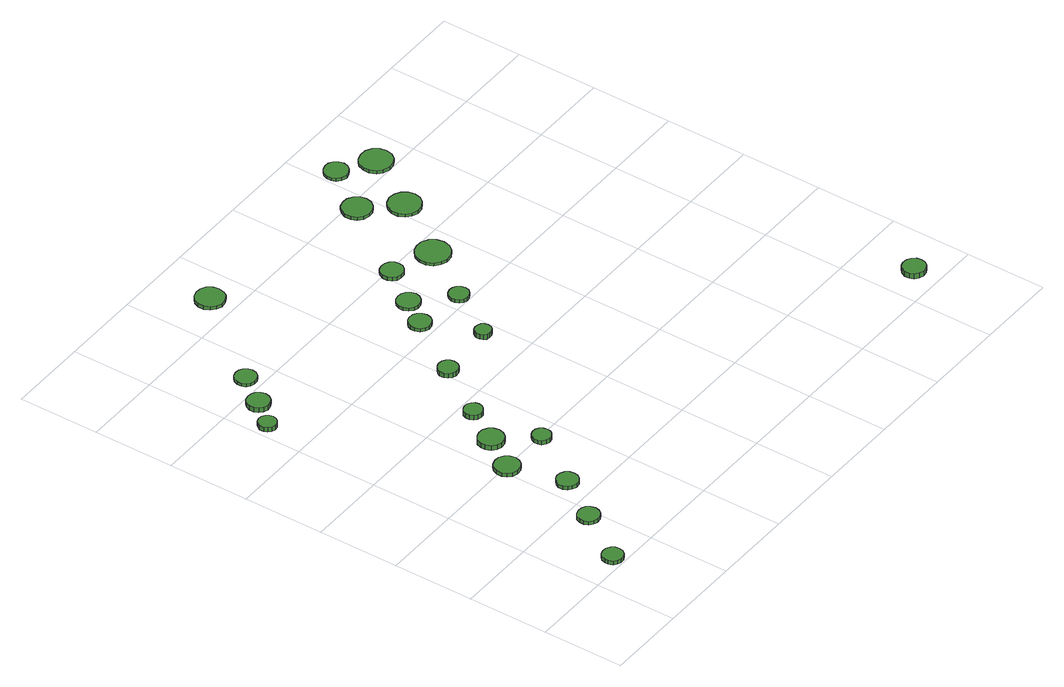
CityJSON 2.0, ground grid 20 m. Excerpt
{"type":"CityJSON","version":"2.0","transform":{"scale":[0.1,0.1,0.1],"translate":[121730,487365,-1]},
"CityObjects":{
"tree1":{"type":"SolitaryVegetationObject","attributes":{"function":"something"},"geometry":[{"type":"MultiSurface","lod":"1","boundaries":[[[0,1,2,3,4,5,6,7,8,9,10,11,12,13,14]],[[15,16,17,18,19,20,21,22,23,24,25,26,27,28,29]],[[0,29,28,1]],[[1,28,27,2]],[[2,27,26,3]],[[3,26,25,4]],[[4,25,24,5]],[[5,24,23,6]],[[6,23,22,7]],[[7,22,21,8]],[[8,21,20,9]],[[9,20,19,10]],[[10,19,18,11]],[[11,18,17,12]],[[12,17,16,13]],[[13,16,15,14]],[[14,15,29,0]]]}]},
"tree2":{"type":"SolitaryVegetationObject","attributes":{"function":"something"},"geometry":[{"type":"MultiSurface","lod":"1","boundaries":[[[30,31,32,33,34,35,36,37,38,39,40,41,42,43,44]],[[45,46,47,48,49,50,51,52,53,54,55,56,57,58,59]],[[30,59,58,31]],[[31,58,57,32]],[[32,57,56,33]],[[33,56,55,34]],[[34,55,54,35]],[[35,54,53,36]],[[36,53,52,37]],[[37,52,51,38]],[[38,51,50,39]],[[39,50,49,40]],[[40,49,48,41]],[[41,48,47,42]],[[42,47,46,43]],[[43,46,45,44]],[[44,45,59,30]]]}]},
"tree3":{"type":"SolitaryVegetationObject","attributes":{"function":"something"},"geometry":[{"type":"MultiSurface","lod":"1","boundaries":[[[60,61,62,63,64,65,66,67,68,69,70,71,72,73,74]],[[75,76,77,78,79,80,81,82,83,84,85,86,87,88,89]],[[60,89,88,61]],[[61,88,87,62]],[[62,87,86,63]],[[63,86,85,64]],[[64,85,84,65]],[[65,84,83,66]],[[66,83,82,67]],[[67,82,81,68]],[[68,81,80,69]],[[69,80,79,70]],[[70,79,78,71]],[[71,78,77,72]],[[72,77,76,73]],[[73,76,75,74]],[[74,75,89,60]]]}]},
"tree4":{"type":"SolitaryVegetationObject","attributes":{"function":"something"},"geometry":[{"type":"MultiSurface","lod":"1","boundaries":[[[90,91,92,93,94,95,96,97,98,99,100,101,102,103,104]],[[105,106,107,108,109,110,111,112,113,114,115,116,117,118,119]],[[90,119,118,91]],[[91,118,117,92]],[[92,117,116,93]],[[93,116,115,94]],[[94,115,114,95]],[[95,114,113,96]],[[96,113,112,97]],[[97,112,111,98]],[[98,111,110,99]],[[99,110,109,100]],[[100,109,108,101]],[[101,108,107,102]],[[102,107,106,103]],[[103,106,105,104]],[[104,105,119,90]]]}]},
"tree5":{"type":"SolitaryVegetationObject","attributes":{"function":"something"},"geometry":[{"type":"MultiSurface","lod":"1","boundaries":[[[120,121,122,123,124,125,126,127,128,129,130,131,132,133,134]],[[135,136,137,138,139,140,141,142,143,144,145,146,147,148,149]],[[120,149,148,121]],[[121,148,147,122]],[[122,147,146,123]],[[123,146,145,124]],[[124,145,144,125]],[[125,144,143,126]],[[126,143,142,127]],[[127,142,141,128]],[[128,141,140,129]],[[129,140,139,130]],[[130,139,138,131]],[[131,138,137,132]],[[132,137,136,133]],[[133,136,135,134]],[[134,135,149,120]]]}]},
"tree6":{"type":"SolitaryVegetationObject","attributes":{"function":"something"},"geometry":[{"type":"MultiSurface","lod":"1","boundaries":[[[150,151,152,153,154,155,156,157,158,159,160,161,162,163,164]],[[165,166,167,168,169,170,171,172,173,174,175,176,177,178,179]],[[150,179,178,151]],[[151,178,177,152]],[[152,177,176,153]],[[153,176,175,154]],[[154,175,174,155]],[[155,174,173,156]],[[156,173,172,157]],[[157,172,171,158]],[[158,171,170,159]],[[159,170,169,160]],[[160,169,168,161]],[[161,168,167,162]],[[162,167,166,163]],[[163,166,165,164]],[[164,165,179,150]]]}]},
"tree7":{"type":"SolitaryVegetationObject","attributes":{"function":"something"},"geometry":[{"type":"MultiSurface","lod":"1","boundaries":[[[180,181,182,183,184,185,186,187,188,189,190,191,192,193,194]],[[195,196,197,198,199,200,201,202,203,204,205,206,207,208,209]],[[180,209,208,181]],[[181,208,207,182]],[[182,207,206,183]],[[183,206,205,184]],[[184,205,204,185]],[[185,204,203,186]],[[186,203,202,187]],[[187,202,201,188]],[[188,201,200,189]],[[189,200,199,190]],[[190,199,198,191]],[[191,198,197,192]],[[192,197,196,193]],[[193,196,195,194]],[[194,195,209,180]]]}]},
"tree8":{"type":"SolitaryVegetationObject","attributes":{"function":"something"},"geometry":[{"type":"MultiSurface","lod":"1","boundaries":[[[210,211,212,213,214,215,216,217,218,219,220,221,222,223,224]],[[225,226,227,228,229,230,231,232,233,234,235,236,237,238,239]],[[210,239,238,211]],[[211,238,237,212]],[[212,237,236,213]],[[213,236,235,214]],[[214,235,234,215]],[[215,234,233,216]],[[216,233,232,217]],[[217,232,231,218]],[[218,231,230,219]],[[219,230,229,220]],[[220,229,228,221]],[[221,228,227,222]],[[222,227,226,223]],[[223,226,225,224]],[[224,225,239,210]]]}]},
"tree9":{"type":"SolitaryVegetationObject","attributes":{"function":"something"},"geometry":[{"type":"MultiSurface","lod":"1","boundaries":[[[240,241,242,243,244,245,246,247,248,249,250,251,252,253,254]],[[255,256,257,258,259,260,261,262,263,264,265,266,267,268,269]],[[240,269,268,241]],[[241,268,267,242]],[[242,267,266,243]],[[243,266,265,244]],[[244,265,264,245]],[[245,264,263,246]],[[246,263,262,247]],[[247,262,261,248]],[[248,261,260,249]],[[249,260,259,250]],[[250,259,258,251]],[[251,258,257,252]],[[252,257,256,253]],[[253,256,255,254]],[[254,255,269,240]]]}]},
"tree10":{"type":"SolitaryVegetationObject","attributes":{"function":"something"},"geometry":[{"type":"MultiSurface","lod":"1","boundaries":[[[270,271,272,273,274,275,276,277,278,279,280,281,282,283,284]],[[285,286,287,288,289,290,291,292,293,294,295,296,297,298,299]],[[270,299,298,271]],[[271,298,297,272]],[[272,297,296,273]],[[273,296,295,274]],[[274,295,294,275]],[[275,294,293,276]],[[276,293,292,277]],[[277,292,291,278]],[[278,291,290,279]],[[279,290,289,280]],[[280,289,288,281]],[[281,288,287,282]],[[282,287,286,283]],[[283,286,285,284]],[[284,285,299,270]]]}]},
"tree11":{"type":"SolitaryVegetationObject","attributes":{"function":"something"},"geometry":[{"type":"MultiSurface","lod":"1","boundaries":[[[300,301,302,303,304,305,306,307,308,309,310,311,312,313,314]],[[315,316,317,318,319,320,321,322,323,324,325,326,327,328,329]],[[300,329,328,301]],[[301,328,327,302]],[[302,327,326,303]],[[303,326,325,304]],[[304,325,324,305]],[[305,324,323,306]],[[306,323,322,307]],[[307,322,321,308]],[[308,321,320,309]],[[309,320,319,310]],[[310,319,318,311]],[[311,318,317,312]],[[312,317,316,313]],[[313,316,315,314]],[[314,315,329,300]]]}]},
"tree12":{"type":"SolitaryVegetationObject","attributes":{"function":"something"},"geometry":[{"type":"MultiSurface","lod":"1","boundaries":[[[330,331,332,333,334,335,336,337,338,339,340,341,342,343,344]],[[345,346,347,348,349,350,351,352,353,354,355,356,357,358,359]],[[330,359,358,331]],[[331,358,357,332]],[[332,357,356,333]],[[333,356,355,334]],[[334,355,354,335]],[[335,354,353,336]],[[336,353,352,337]],[[337,352,351,338]],[[338,351,350,339]],[[339,350,349,340]],[[340,349,348,341]],[[341,348,347,342]],[[342,347,346,343]],[[343,346,345,344]],[[344,345,359,330]]]}]},
"tree13":{"type":"SolitaryVegetationObject","attributes":{"function":"something"},"geometry":[{"type":"MultiSurface","lod":"1","boundaries":[[[360,361,362,363,364,365,366,367,368,369,370,371,372,373,374]],[[375,376,377,378,379,380,381,382,383,384,385,386,387,388,389]],[[360,389,388,361]],[[361,388,387,362]],[[362,387,386,363]],[[363,386,385,364]],[[364,385,384,365]],[[365,384,383,366]],[[366,383,382,367]],[[367,382,381,368]],[[368,381,380,369]],[[369,380,379,370]],[[370,379,378,371]],[[371,378,377,372]],[[372,377,376,373]],[[373,376,375,374]],[[374,375,389,360]]]}]},
"tree14":{"type":"SolitaryVegetationObject","attributes":{"function":"something"},"geometry":[{"type":"MultiSurface","lod":"1","boundaries":[[[390,391,392,393,394,395,396,397,398,399,400,401,402,403,404]],[[405,406,407,408,409,410,411,412,413,414,415,416,417,418,419]],[[390,419,418,391]],[[391,418,417,392]],[[392,417,416,393]],[[393,416,415,394]],[[394,415,414,395]],[[395,414,413,396]],[[396,413,412,397]],[[397,412,411,398]],[[398,411,410,399]],[[399,410,409,400]],[[400,409,408,401]],[[401,408,407,402]],[[402,407,406,403]],[[403,406,405,404]],[[404,405,419,390]]]}]},
"tree15":{"type":"SolitaryVegetationObject","attributes":{"function":"something"},"geometry":[{"type":"MultiSurface","lod":"1","boundaries":[[[420,421,422,423,424,425,426,427,428,429,430,431,432,433,434]],[[435,436,437,438,439,440,441,442,443,444,445,446,447,448,449]],[[420,449,448,421]],[[421,448,447,422]],[[422,447,446,423]],[[423,446,445,424]],[[424,445,444,425]],[[425,444,443,426]],[[426,443,442,427]],[[427,442,441,428]],[[428,441,440,429]],[[429,440,439,430]],[[430,439,438,431]],[[431,438,437,432]],[[432,437,436,433]],[[433,436,435,434]],[[434,435,449,420]]]}]},
"tree16":{"type":"SolitaryVegetationObject","attributes":{"function":"something"},"geometry":[{"type":"MultiSurface","lod":"1","boundaries":[[[450,451,452,453,454,455,456,457,458,459,460,461,462,463,464]],[[465,466,467,468,469,470,471,472,473,474,475,476,477,478,479]],[[450,479,478,451]],[[451,478,477,452]],[[452,477,476,453]],[[453,476,475,454]],[[454,475,474,455]],[[455,474,473,456]],[[456,473,472,457]],[[457,472,471,458]],[[458,471,470,459]],[[459,470,469,460]],[[460,469,468,461]],[[461,468,467,462]],[[462,467,466,463]],[[463,466,465,464]],[[464,465,479,450]]]}]},
"tree17":{"type":"SolitaryVegetationObject","attributes":{"function":"something"},"geometry":[{"type":"MultiSurface","lod":"1","boundaries":[[[480,481,482,483,484,485,486,487,488,489,490,491,492,493,494]],[[495,496,497,498,499,500,501,502,503,504,505,506,507,508,509]],[[480,509,508,481]],[[481,508,507,482]],[[482,507,506,483]],[[483,506,505,484]],[[484,505,504,485]],[[485,504,503,486]],[[486,503,502,487]],[[487,502,501,488]],[[488,501,500,489]],[[489,500,499,490]],[[490,499,498,491]],[[491,498,497,492]],[[492,497,496,493]],[[493,496,495,494]],[[494,495,509,480]]]}]},
"tree18":{"type":"SolitaryVegetationObject","attributes":{"function":"something"},"geometry":[{"type":"MultiSurface","lod":"1","boundaries":[[[510,511,512,513,514,515,516,517,518,519,520,521,522,523,524]],[[525,526,527,528,529,530,531,532,533,534,535,536,537,538,539]],[[510,539,538,511]],[[511,538,537,512]],[[512,537,536,513]],[[513,536,535,514]],[[514,535,534,515]],[[515,534,533,516]],[[516,533,532,517]],[[517,532,531,518]],[[518,531,530,519]],[[519,530,529,520]],[[520,529,528,521]],[[521,528,527,522]],[[522,527,526,523]],[[523,526,525,524]],[[524,525,539,510]]]}]},
"tree19":{"type":"SolitaryVegetationObject","attributes":{"function":"something"},"geometry":[{"type":"MultiSurface","lod":"1","boundaries":[[[540,541,542,543,544,545,546,547,548,549,550,551,552,553,554]],[[555,556,557,558,559,560,561,562,563,564,565,566,567,568,569]],[[540,569,568,541]],[[541,568,567,542]],[[542,567,566,543]],[[543,566,565,544]],[[544,565,564,545]],[[545,564,563,546]],[[546,563,562,547]],[[547,562,561,548]],[[548,561,560,549]],[[549,560,559,550]],[[550,559,558,551]],[[551,558,557,552]],[[552,557,556,553]],[[553,556,555,554]],[[554,555,569,540]]]}]},
"tree20":{"type":"SolitaryVegetationObject","attributes":{"function":"something"},"geometry":[{"type":"MultiSurface","lod":"1","boundaries":[[[570,571,572,573,574,575,576,577,578,579,580,581,582,583,584]],[[585,586,587,588,589,590,591,592,593,594,595,596,597,598,599]],[[570,599,598,571]],[[571,598,597,572]],[[572,597,596,573]],[[573,596,595,574]],[[574,595,594,575]],[[575,594,593,576]],[[576,593,592,577]],[[577,592,591,578]],[[578,591,590,579]],[[579,590,589,580]],[[580,589,588,581]],[[581,588,587,582]],[[582,587,586,583]],[[583,586,585,584]],[[584,585,599,570]]]}]},
"tree21":{"type":"SolitaryVegetationObject","attributes":{"function":"something"},"geometry":[{"type":"MultiSurface","lod":"1","boundaries":[[[600,601,602,603,604,605,606,607,608,609,610,611,612,613,614]],[[615,616,617,618,619,620,621,622,623,624,625,626,627,628,629]],[[600,629,628,601]],[[601,628,627,602]],[[602,627,626,603]],[[603,626,625,604]],[[604,625,624,605]],[[605,624,623,606]],[[606,623,622,607]],[[607,622,621,608]],[[608,621,620,609]],[[609,620,619,610]],[[610,619,618,611]],[[611,618,617,612]],[[612,617,616,613]],[[613,616,615,614]],[[614,615,629,600]]]}]},
"tree22":{"type":"SolitaryVegetationObject","attributes":{"function":"something"},"geometry":[{"type":"MultiSurface","lod":"1","boundaries":[[[630,631,632,633,634,635,636,637,638,639,640,641,642,643,644]],[[645,646,647,648,649,650,651,652,653,654,655,656,657,658,659]],[[630,659,658,631]],[[631,658,657,632]],[[632,657,656,633]],[[633,656,655,634]],[[634,655,654,635]],[[635,654,653,636]],[[636,653,652,637]],[[637,652,651,638]],[[638,651,650,639]],[[639,650,649,640]],[[640,649,648,641]],[[641,648,647,642]],[[642,647,646,643]],[[643,646,645,644]],[[644,645,659,630]]]}]},
"tree23":{"type":"SolitaryVegetationObject","attributes":{"function":"something"},"geometry":[{"type":"MultiSurface","lod":"1","boundaries":[[[660,661,662,663,664,665,666,667,668,669,670,671,672,673,674]],[[675,676,677,678,679,680,681,682,683,684,685,686,687,688,689]],[[660,689,688,661]],[[661,688,687,662]],[[662,687,686,663]],[[663,686,685,664]],[[664,685,684,665]],[[665,684,683,666]],[[666,683,682,667]],[[667,682,681,668]],[[668,681,680,669]],[[669,680,679,670]],[[670,679,678,671]],[[671,678,677,672]],[[672,677,676,673]],[[673,676,675,674]],[[674,675,689,660]]]}]}
},
"vertices":[
[122,29,16],[120,39,16],[114,47,16],[105,53,16],[94,54,16],[85,51,16],[77,44,16],[73,34,16],[73,24,16],[77,14,16],[85,7,16],[94,4,16],[105,5,16],[114,10,16],[120,19,16],[120,19,6],[114,10,6],[105,5,6],[94,4,6],[85,7,6],[77,14,6],[73,24,6],[73,34,6],[77,44,6],[85,51,6],[94,54,6],[105,53,6],[114,47,6],[120,39,6],[122,29,6],
[208,153,15],[205,164,15],[199,173,15],[189,178,15],[178,179,15],[168,176,15],[159,169,15],[155,159,15],[155,147,15],[159,137,15],[168,130,15],[178,127,15],[189,128,15],[199,133,15],[205,142,15],[205,142,6],[199,133,6],[189,128,6],[178,127,6],[168,130,6],[159,137,6],[155,147,6],[155,159,6],[159,169,6],[168,176,6],[178,179,6],[189,178,6],[199,173,6],[205,164,6],[208,153,6],
[51,904,24],[49,913,24],[44,920,24],[36,925,24],[27,926,24],[18,923,24],[12,917,24],[8,909,24],[8,899,24],[12,891,24],[18,885,24],[27,882,24],[36,883,24],[44,888,24],[49,895,24],[49,895,12],[44,888,12],[36,883,12],[27,882,12],[18,885,12],[12,891,12],[8,899,12],[8,909,12],[12,917,12],[18,923,12],[27,926,12],[36,925,12],[44,920,12],[49,913,12],[51,904,12],
[279,260,15],[277,271,15],[271,280,15],[261,285,15],[250,287,15],[240,283,15],[232,276,15],[227,266,15],[227,255,15],[232,245,15],[240,238,15],[250,234,15],[261,235,15],[271,241,15],[277,250,15],[277,250,6],[271,241,6],[261,235,6],[250,234,6],[240,238,6],[232,245,6],[227,255,6],[227,266,6],[232,276,6],[240,283,6],[250,287,6],[261,285,6],[271,280,6],[277,271,6],[279,260,6],
[247,395,17],[244,408,17],[237,418,17],[226,425,17],[213,426,17],[200,422,17],[191,414,17],[186,402,17],[186,389,17],[191,377,17],[200,369,17],[213,365,17],[226,366,17],[237,372,17],[244,383,17],[244,383,7],[237,372,7],[226,366,7],[213,365,7],[200,369,7],[191,377,7],[186,389,7],[186,402,7],[191,414,7],[200,422,7],[213,426,7],[226,425,7],[237,418,7],[244,408,7],[247,395,7],
[111,966,19],[108,977,19],[101,987,19],[91,992,19],[80,993,19],[69,990,19],[61,982,19],[56,972,19],[56,960,19],[61,950,19],[69,942,19],[80,938,19],[91,940,19],[101,945,19],[108,955,19],[108,955,7],[101,945,7],[91,940,7],[80,938,7],[69,942,7],[61,950,7],[56,960,7],[56,972,7],[61,982,7],[69,990,7],[80,993,7],[91,992,7],[101,987,7],[108,977,7],[111,966,7],
[302,477,20],[299,490,20],[292,500,20],[281,507,20],[268,508,20],[256,504,20],[246,496,20],[241,484,20],[241,471,20],[246,459,20],[256,450,20],[268,446,20],[281,448,20],[292,454,20],[299,465,20],[299,465,7],[292,454,7],[281,448,7],[268,446,7],[256,450,7],[246,459,7],[241,471,7],[241,484,7],[246,496,7],[256,504,7],[268,508,7],[281,507,7],[292,500,7],[299,490,7],[302,477,7],
[165,1039,15],[163,1050,15],[156,1059,15],[147,1064,15],[136,1065,15],[125,1062,15],[117,1055,15],[113,1044,15],[113,1033,15],[117,1023,15],[125,1016,15],[136,1013,15],[147,1014,15],[156,1019,15],[163,1028,15],[163,1028,7],[156,1019,7],[147,1014,7],[136,1013,7],[125,1016,7],[117,1023,7],[113,1033,7],[113,1044,7],[117,1055,7],[125,1062,7],[136,1065,7],[147,1064,7],[156,1059,7],[163,1050,7],[165,1039,7],
[366,393,18],[364,402,18],[359,410,18],[351,415,18],[342,416,18],[333,413,18],[326,406,18],[322,398,18],[322,389,18],[326,380,18],[333,374,18],[342,371,18],[351,372,18],[359,377,18],[364,384,18],[364,384,7],[359,377,7],[351,372,7],[342,371,7],[333,374,7],[326,380,7],[322,389,7],[322,398,7],[326,406,7],[333,413,7],[342,416,7],[351,415,7],[359,410,7],[364,402,7],[366,393,7],
[346,562,24],[344,571,24],[338,578,24],[330,583,24],[321,584,24],[312,581,24],[305,575,24],[301,566,24],[301,557,24],[305,548,24],[312,542,24],[321,539,24],[330,540,24],[338,545,24],[344,552,24],[344,552,12],[338,545,12],[330,540,12],[321,539,12],[312,542,12],[305,548,12],[301,557,12],[301,566,12],[305,575,12],[312,581,12],[321,584,12],[330,583,12],[338,578,12],[344,571,12],[346,562,12],
[434,690,25],[432,700,25],[426,708,25],[418,713,25],[407,714,25],[398,711,25],[390,704,25],[386,695,25],[386,685,25],[390,676,25],[398,669,25],[407,666,25],[418,667,25],[426,672,25],[432,680,25],[432,680,13],[426,672,13],[418,667,13],[407,666,13],[398,669,13],[390,676,13],[386,685,13],[386,695,13],[390,704,13],[398,711,13],[407,714,13],[418,713,13],[426,708,13],[432,700,13],[434,690,13],
[352,1260,16],[349,1275,16],[341,1287,16],[328,1294,16],[313,1295,16],[300,1291,16],[289,1281,16],[283,1268,16],[283,1253,16],[289,1240,16],[300,1230,16],[313,1225,16],[328,1227,16],[341,1234,16],[349,1246,16],[349,1246,7],[341,1234,7],[328,1227,7],[313,1225,7],[300,1230,7],[289,1240,7],[283,1253,7],[283,1268,7],[289,1281,7],[300,1291,7],[313,1295,7],[328,1294,7],[341,1287,7],[349,1275,7],[352,1260,7],
[540,838,16],[538,849,16],[531,859,16],[522,864,16],[510,865,16],[500,862,16],[491,854,16],[487,844,16],[487,833,16],[491,822,16],[500,815,16],[510,811,16],[522,813,16],[531,818,16],[538,827,16],[538,827,7],[531,818,7],[522,813,7],[510,811,7],[500,815,7],[491,822,7],[487,833,7],[487,844,7],[491,854,7],[500,862,7],[510,865,7],[522,864,7],[531,859,7],[538,849,7],[540,838,7],
[583,705,22],[581,713,22],[577,719,22],[569,723,22],[561,724,22],[553,722,22],[547,716,22],[544,709,22],[544,700,22],[547,693,22],[553,687,22],[561,685,22],[569,686,22],[577,690,22],[581,696,22],[581,696,9],[577,690,9],[569,686,9],[561,685,9],[553,687,9],[547,693,9],[544,700,9],[544,709,9],[547,716,9],[553,722,9],[561,724,9],[569,723,9],[577,719,9],[581,713,9],[583,705,9],
[587,900,15],[584,912,15],[577,921,15],[567,927,15],[556,928,15],[545,925,15],[536,917,15],[531,906,15],[531,895,15],[536,884,15],[545,876,15],[556,873,15],[567,874,15],[577,880,15],[584,889,15],[584,889,7],[577,880,7],[567,874,7],[556,873,7],[545,876,7],[536,884,7],[531,895,7],[531,906,7],[536,917,7],[545,925,7],[556,928,7],[567,927,7],[577,921,7],[584,912,7],[587,900,7],
[665,824,16],[663,834,16],[657,842,16],[648,847,16],[639,848,16],[629,845,16],[622,838,16],[618,829,16],[618,819,16],[622,810,16],[629,803,16],[639,800,16],[648,801,16],[657,806,16],[663,814,16],[663,814,7],[657,806,7],[648,801,7],[639,800,7],[629,803,7],[622,810,7],[618,819,7],[618,829,7],[622,838,7],[629,845,7],[639,848,7],[648,847,7],[657,842,7],[663,834,7],[665,824,7],
[650,990,16],[648,1001,16],[641,1010,16],[632,1016,16],[620,1017,16],[609,1014,16],[601,1006,16],[596,996,16],[596,984,16],[601,974,16],[609,966,16],[620,963,16],[632,964,16],[641,970,16],[648,979,16],[648,979,7],[641,970,7],[632,964,7],[620,963,7],[609,966,7],[601,974,7],[596,984,7],[596,996,7],[601,1006,7],[609,1014,7],[620,1017,7],[632,1016,7],[641,1010,7],[648,1001,7],[650,990,7],
[770,955,14],[766,972,14],[756,986,14],[741,995,14],[724,996,14],[708,991,14],[695,979,14],[688,964,14],[688,946,14],[695,930,14],[708,919,14],[724,914,14],[741,915,14],[756,924,14],[766,938,14],[766,938,7],[756,924,7],[741,915,7],[724,914,7],[708,919,7],[695,930,7],[688,946,7],[688,964,7],[695,979,7],[708,991,7],[724,996,7],[741,995,7],[756,986,7],[766,972,7],[770,955,7],
[793,1178,15],[790,1193,15],[781,1205,15],[768,1213,15],[753,1214,15],[739,1210,15],[728,1199,15],[722,1186,15],[722,1171,15],[728,1157,15],[739,1147,15],[753,1143,15],[768,1144,15],[781,1152,15],[790,1164,15],[790,1164,7],[781,1152,7],[768,1144,7],[753,1143,7],[739,1147,7],[728,1157,7],[722,1171,7],[722,1186,7],[728,1199,7],[739,1210,7],[753,1214,7],[768,1213,7],[781,1205,7],[790,1193,7],[793,1178,7],
[867,1101,15],[864,1117,15],[854,1130,15],[840,1138,15],[824,1140,15],[809,1135,15],[797,1124,15],[790,1109,15],[790,1093,15],[797,1078,15],[809,1067,15],[824,1062,15],[840,1064,15],[854,1072,15],[864,1085,15],[864,1085,7],[854,1072,7],[840,1064,7],[824,1062,7],[809,1067,7],[797,1078,7],[790,1093,7],[790,1109,7],[797,1124,7],[809,1135,7],[824,1140,7],[840,1138,7],[854,1130,7],[864,1117,7],[867,1101,7],
[865,1289,15],[862,1301,15],[855,1311,15],[845,1317,15],[833,1318,15],[821,1314,15],[812,1306,15],[807,1295,15],[807,1283,15],[812,1272,15],[821,1264,15],[833,1260,15],[845,1262,15],[855,1268,15],[862,1277,15],[862,1277,7],[855,1268,7],[845,1262,7],[833,1260,7],[821,1264,7],[812,1272,7],[807,1283,7],[807,1295,7],[812,1306,7],[821,1314,7],[833,1318,7],[845,1317,7],[855,1311,7],[862,1301,7],[865,1289,7],
[954,1239,15],[951,1254,15],[941,1268,15],[927,1276,15],[911,1277,15],[895,1272,15],[883,1262,15],[877,1247,15],[877,1230,15],[883,1215,15],[895,1205,15],[911,1200,15],[927,1201,15],[941,1209,15],[951,1223,15],[951,1223,7],[941,1209,7],[927,1201,7],[911,1200,7],[895,1205,7],[883,1215,7],[877,1230,7],[877,1247,7],[883,1262,7],[895,1272,7],[911,1277,7],[927,1276,7],[941,1268,7],[951,1254,7],[954,1239,7],
[1303,56,31],[1301,67,31],[1294,76,31],[1284,82,31],[1272,83,31],[1262,80,31],[1253,72,31],[1248,61,31],[1248,50,31],[1253,39,31],[1262,32,31],[1272,28,31],[1284,29,31],[1294,35,31],[1301,44,31],[1301,44,18],[1294,35,18],[1284,29,18],[1272,28,18],[1262,32,18],[1253,39,18],[1248,50,18],[1248,61,18],[1253,72,18],[1262,80,18],[1272,83,18],[1284,82,18],[1294,76,18],[1301,67,18],[1303,56,18]
]}
